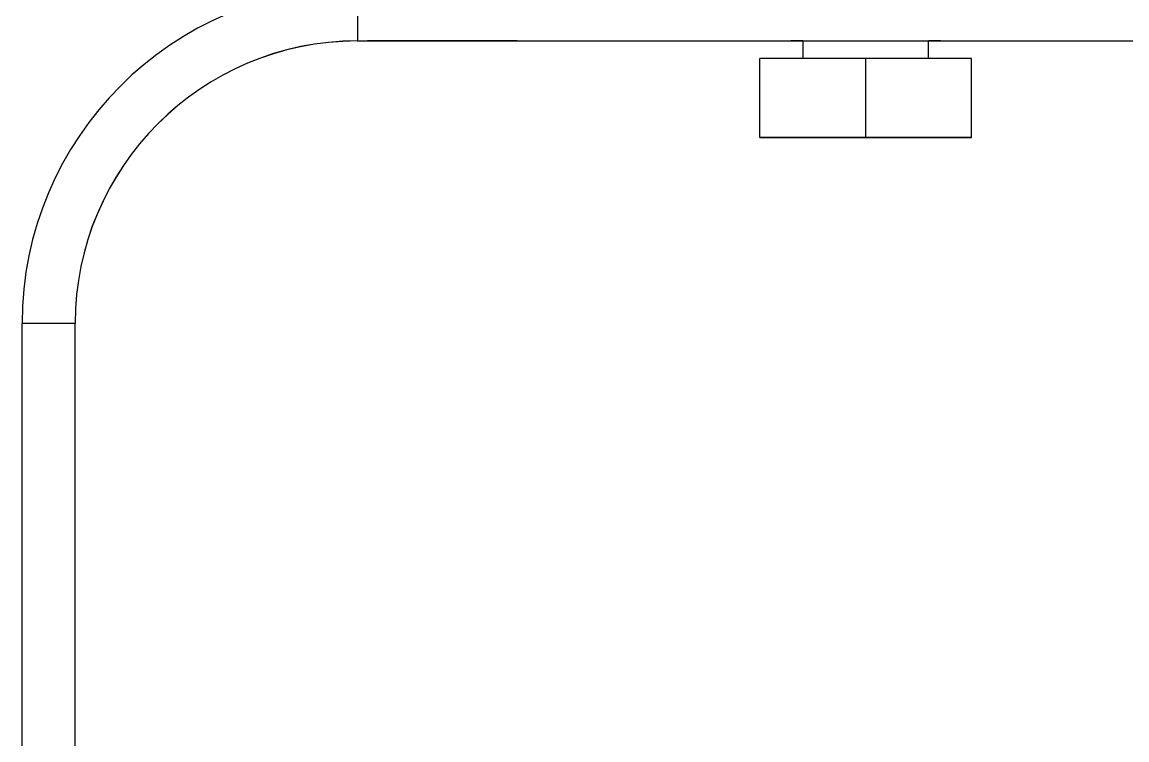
# Model space of a CAD drawing. Extents: x 12.3 to 108.7, y 1.1 to 80.4.
# Drawn here: x 99.562 to 103.475, y 38.824 to 41.364 of the extents above; entities that cross this region are included whole.
import ezdxf

# ---------------------------------------------------------------- set-up
doc = ezdxf.new("R2010")
doc.units = 0
doc.header["$MEASUREMENT"] = 0
doc.layers.add('OBJECT', color=7, linetype='CONTINUOUS')

msp = doc.modelspace()

# ---------------------------------------------------------------- linework, layer by layer
at = {"layer": 'OBJECT'}
for p, q in [((100.7502, 41.4858), (100.7502, 41.2978)), ((100.7502, 41.2976), (100.7502, 41.2978)), ((100.7502, 41.2978), (104.3502, 41.2978)), ((100.7502, 41.2976), (102.3277, 41.2976)), ((102.3277, 41.2977), (102.3277, 41.2357)), ((102.7727, 41.2357), (102.7727, 41.2977)), ((102.7727, 41.2976), (104.3502, 41.2976)), ((102.1752, 40.9557), (102.1752, 41.2357)), ((102.5502, 41.2357), (102.1752, 41.2357)), ((102.5502, 40.9557), (102.5502, 41.2357)), ((102.9252, 41.2357), (102.5502, 41.2357)), ((102.9252, 40.9557), (102.9252, 41.2357)), ((102.5502, 40.9557), (102.1752, 40.9557)), ((102.1752, 40.9557), (102.1752, 40.9556)), ((102.1752, 40.9556), (102.5502, 40.9556)), ((102.9252, 40.9557), (102.5502, 40.9557)), ((102.5502, 40.9556), (102.9252, 40.9556)), ((102.9252, 40.9556), (102.9252, 40.9557)), ((99.7502, 40.2978), (99.5622, 40.2978)), ((99.5622, 31.9451), (99.5622, 40.2978)), ((99.7502, 34.1424), (99.7502, 40.2978))]:
    msp.add_line(p, q, dxfattribs=at)
at = {"layer": 'OBJECT', "flags": 128}
for points in [[(101.0502, 41.2976), (100.9889, 41.2976), (100.931, 41.2976), (100.8795, 41.2976), (100.8372, 41.2976), (100.8064, 41.2976), (100.7887, 41.2977), (100.7851, 41.2977), (100.7958, 41.2977), (100.8202, 41.2977), (100.8571, 41.2977), (100.9043, 41.2977), (100.9594, 41.2977), (101.0193, 41.2977), (101.081, 41.2977), (101.141, 41.2977), (101.1961, 41.2977), (101.2433, 41.2977), (101.2801, 41.2977), (101.3045, 41.2977), (101.3152, 41.2977), (101.3116, 41.2977), (101.294, 41.2976), (101.2631, 41.2976), (101.2208, 41.2976), (101.1693, 41.2976), (101.1114, 41.2976), (101.0502, 41.2976)], [(102.3277, 41.2976), (102.3202, 41.2976), (102.2958, 41.2976), (102.2851, 41.2977), (102.2887, 41.2977), (102.3064, 41.2977), (102.3372, 41.2977), (102.3795, 41.2977), (102.431, 41.2977), (102.4889, 41.2977), (102.5502, 41.2977)], [(102.5502, 41.2977), (102.6114, 41.2977), (102.6693, 41.2977), (102.7208, 41.2977), (102.7631, 41.2977), (102.794, 41.2977), (102.8116, 41.2977), (102.8152, 41.2977), (102.8045, 41.2976), (102.7801, 41.2976), (102.7727, 41.2976)]]:
    msp.add_lwpolyline(points, dxfattribs=at)
at = {"layer": 'OBJECT'}
for centre, radius in [((100.7502, 40.2978), 1.188), ((100.7502, 40.2978), 1), ((100.7502, 40.2976), 1)]:
    msp.add_arc(centre, radius, 90, 180, dxfattribs=at)

doc.saveas('drawing.dxf')
